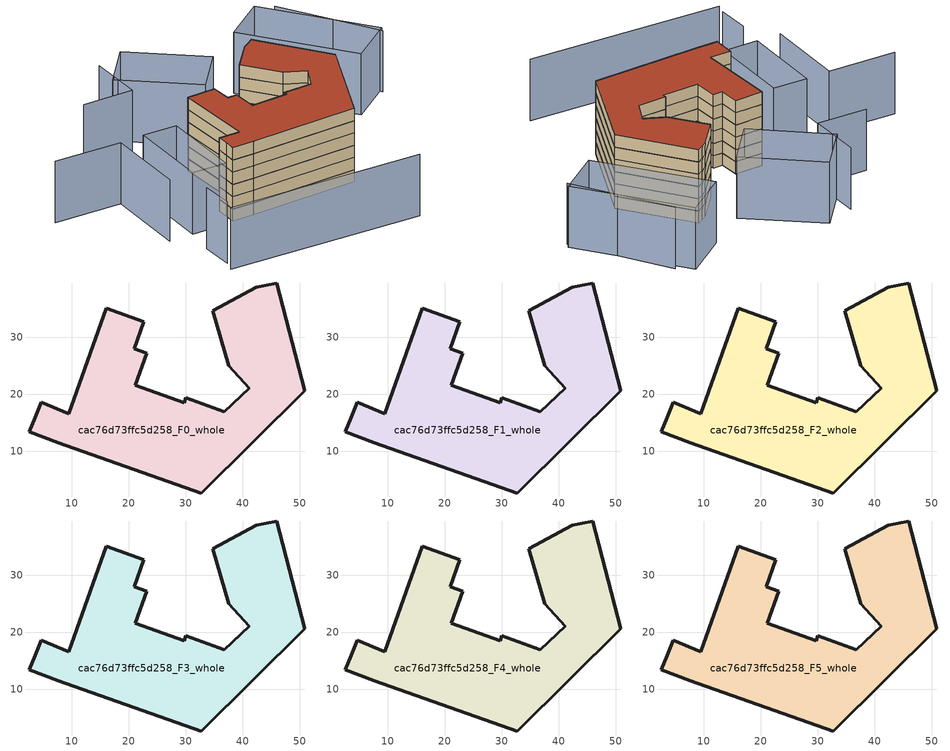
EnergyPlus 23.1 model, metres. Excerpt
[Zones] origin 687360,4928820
cac76d73ffc5d258_F0_whole
 floor ground (EU_floor_Construction): 50.87,20.63 45.91,39.49 44.06,39.09 42.37,38.74 34.74,34.66 37.51,24.95 41.14,21.07 36.76,16.96 30.01,19.37 29.7,18.5 21.19,21.54 23.19,27.16 20.95,27.96 22.64,32.68 16.05,35.04 9.48,16.62 4.65,18.58 3.6,15.98 2.56,13.47 7.65,11.48 32.72,2.7 z0
 wall outside (EU_wall_Construction): 4.65,18.58 9.48,16.62 16.05,35.04 22.64,32.68 20.95,27.96 23.19,27.16 21.19,21.54 29.7,18.5 30.01,19.37 36.76,16.96 41.14,21.07 37.51,24.95 34.74,34.66 42.37,38.74 44.06,39.09 45.91,39.49 50.87,20.63 32.72,2.7 7.65,11.48 2.56,13.47 3.6,15.98 4.65,18.58 z0:3
cac76d73ffc5d258_F1_whole
 floor to cac76d73ffc5d258_F0_whole (EU_floor_Construction): 50.87,20.63 45.91,39.49 44.06,39.09 42.37,38.74 34.74,34.66 37.51,24.95 41.14,21.07 36.76,16.96 30.01,19.37 29.7,18.5 21.19,21.54 23.19,27.16 20.95,27.96 22.64,32.68 16.05,35.04 9.48,16.62 4.65,18.58 3.6,15.98 2.56,13.47 7.65,11.48 32.72,2.7 z3
 wall outside (EU_wall_Construction): 4.65,18.58 9.48,16.62 16.05,35.04 22.64,32.68 20.95,27.96 23.19,27.16 21.19,21.54 29.7,18.5 30.01,19.37 36.76,16.96 41.14,21.07 37.51,24.95 34.74,34.66 42.37,38.74 44.06,39.09 45.91,39.49 50.87,20.63 32.72,2.7 7.65,11.48 2.56,13.47 3.6,15.98 4.65,18.58 z3:6
cac76d73ffc5d258_F2_whole
 floor to cac76d73ffc5d258_F1_whole (EU_floor_Construction): 50.87,20.63 45.91,39.49 44.06,39.09 42.37,38.74 34.74,34.66 37.51,24.95 41.14,21.07 36.76,16.96 30.01,19.37 29.7,18.5 21.19,21.54 23.19,27.16 20.95,27.96 22.64,32.68 16.05,35.04 9.48,16.62 4.65,18.58 3.6,15.98 2.56,13.47 7.65,11.48 32.72,2.7 z6
 wall outside (EU_wall_Construction): 4.65,18.58 9.48,16.62 16.05,35.04 22.64,32.68 20.95,27.96 23.19,27.16 21.19,21.54 29.7,18.5 30.01,19.37 36.76,16.96 41.14,21.07 37.51,24.95 34.74,34.66 42.37,38.74 44.06,39.09 45.91,39.49 50.87,20.63 32.72,2.7 7.65,11.48 2.56,13.47 3.6,15.98 4.65,18.58 z6:9
cac76d73ffc5d258_F3_whole
 floor to cac76d73ffc5d258_F2_whole (EU_floor_Construction): 50.87,20.63 45.91,39.49 44.06,39.09 42.37,38.74 34.74,34.66 37.51,24.95 41.14,21.07 36.76,16.96 30.01,19.37 29.7,18.5 21.19,21.54 23.19,27.16 20.95,27.96 22.64,32.68 16.05,35.04 9.48,16.62 4.65,18.58 3.6,15.98 2.56,13.47 7.65,11.48 32.72,2.7 z9
 wall outside (EU_wall_Construction): 4.65,18.58 9.48,16.62 16.05,35.04 22.64,32.68 20.95,27.96 23.19,27.16 21.19,21.54 29.7,18.5 30.01,19.37 36.76,16.96 41.14,21.07 37.51,24.95 34.74,34.66 42.37,38.74 44.06,39.09 45.91,39.49 50.87,20.63 32.72,2.7 7.65,11.48 2.56,13.47 3.6,15.98 4.65,18.58 z9:12
cac76d73ffc5d258_F4_whole
 floor to cac76d73ffc5d258_F3_whole (EU_floor_Construction): 50.87,20.63 45.91,39.49 44.06,39.09 42.37,38.74 34.74,34.66 37.51,24.95 41.14,21.07 36.76,16.96 30.01,19.37 29.7,18.5 21.19,21.54 23.19,27.16 20.95,27.96 22.64,32.68 16.05,35.04 9.48,16.62 4.65,18.58 3.6,15.98 2.56,13.47 7.65,11.48 32.72,2.7 z12
 wall outside (EU_wall_Construction): 4.65,18.58 9.48,16.62 16.05,35.04 22.64,32.68 20.95,27.96 23.19,27.16 21.19,21.54 29.7,18.5 30.01,19.37 36.76,16.96 41.14,21.07 37.51,24.95 34.74,34.66 42.37,38.74 44.06,39.09 45.91,39.49 50.87,20.63 32.72,2.7 7.65,11.48 2.56,13.47 3.6,15.98 4.65,18.58 z12:15
cac76d73ffc5d258_F5_whole
 floor to cac76d73ffc5d258_F4_whole (EU_floor_Construction): 50.87,20.63 45.91,39.49 44.06,39.09 42.37,38.74 34.74,34.66 37.51,24.95 41.14,21.07 36.76,16.96 30.01,19.37 29.7,18.5 21.19,21.54 23.19,27.16 20.95,27.96 22.64,32.68 16.05,35.04 9.48,16.62 4.65,18.58 3.6,15.98 2.56,13.47 7.65,11.48 32.72,2.7 z15
 wall outside (EU_wall_Construction): 4.65,18.58 9.48,16.62 16.05,35.04 22.64,32.68 20.95,27.96 23.19,27.16 21.19,21.54 29.7,18.5 30.01,19.37 36.76,16.96 41.14,21.07 37.51,24.95 34.74,34.66 42.37,38.74 44.06,39.09 45.91,39.49 50.87,20.63 32.72,2.7 7.65,11.48 2.56,13.47 3.6,15.98 4.65,18.58 z15:18
 roof outside (EU_roof_Construction): 45.91,39.49 50.87,20.63 32.72,2.7 7.65,11.48 2.56,13.47 3.6,15.98 4.65,18.58 9.48,16.62 16.05,35.04 22.64,32.68 20.95,27.96 23.19,27.16 21.19,21.54 29.7,18.5 30.01,19.37 36.76,16.96 41.14,21.07 37.51,24.95 34.74,34.66 42.37,38.74 44.06,39.09 z18
shading: -15.73,0.94 28.23,-17.97 / -20.3,44.35 -4.96,37.92 / -4.96,37.92 -12.79,19.24 / 70.39,21.97 66.09,47.57 / -11.17,10.61 -13.97,3.06 / 21.38,62.44 16.32,50.02 / 16.32,50.02 4.8,54.72 / 0.7,35.97 8.5,32.67 / 8.5,32.67 0.52,13.81 / 0.52,13.81 -7.28,17.11 / -7.28,17.11 0.7,35.97 / 63.56,51.27 71.4,22.98 / 71.4,22.98 59,19.54 / 59,19.54 51.16,47.83 / 51.16,47.83 63.56,51.27 / 29.42,62.58 39.13,44.75 / 39.13,44.75 27.66,38.5 / 27.66,38.5 17.95,56.33 / 17.95,56.33 29.42,62.58 z0:15
[Building]
EU S2 Campaign: North Axis=0; Terrain=City; Solar Distribution=FullExterior
[Site:Location]
Bologna: Latitude=44.5; Longitude=11.25; Time Zone=1; Elevation=37
[SizingPeriod:WeatherFileDays]
AnnualSizingPeriod: Begin Month=1; Begin Day of Month=1; End Month=12; End Day of Month=31; Day of Week for Start Day=Monday; Use Weather File Daylight Saving Period=No; Use Weather File Rain and Snow Indicators=No
[MATERIAL]
EU_InternalMass_Material: Roughness=MediumRough; Thickness=0.1; Conductivity=1; Density=1800; Specific Heat=900; Thermal Absorptance=0.9; Solar Absorptance=0.7; Visible Absorptance=0.7
[MATERIAL:NOMASS] Roughness=MediumRough; Thermal Absorptance=0.9; Solar Absorptance=0.7; Visible Absorptance=0.7
Name | Thermal Resistance
EU_wall_NoMass | 0.905828
EU_roof_NoMass | 0.37593
EU_floor_NoMass | 0.67114
[CONSTRUCTION]
EU_wall_Construction: EU_wall_NoMass
EU_roof_Construction: EU_roof_NoMass
EU_floor_Construction: EU_floor_NoMass
EU_InternalMass_Construction: EU_InternalMass_Material
[ZONE] Type=1; Multiplier=1; Ceiling Height=autocalculate; Volume=2411.23; Floor Area=autocalculate; Part of Total Floor Area=Yes
cac76d73ffc5d258_F0_whole; cac76d73ffc5d258_F1_whole; cac76d73ffc5d258_F2_whole; cac76d73ffc5d258_F3_whole; cac76d73ffc5d258_F4_whole; cac76d73ffc5d258_F5_whole
[INTERNALMASS] Construction=EU_InternalMass_Construction; Surface Area=803.743
Name | Zone or ZoneList
cac76d73ffc5d258_F0_whole_EU_InternalMass | cac76d73ffc5d258_F0_whole
cac76d73ffc5d258_F1_whole_EU_InternalMass | cac76d73ffc5d258_F1_whole
cac76d73ffc5d258_F2_whole_EU_InternalMass | cac76d73ffc5d258_F2_whole
cac76d73ffc5d258_F3_whole_EU_InternalMass | cac76d73ffc5d258_F3_whole
cac76d73ffc5d258_F4_whole_EU_InternalMass | cac76d73ffc5d258_F4_whole
cac76d73ffc5d258_F5_whole_EU_InternalMass | cac76d73ffc5d258_F5_whole
[OTHEREQUIPMENT] Fuel Type=Electricity; Design Level Calculation Method=Watts/Area; Power per Zone Floor Area=1; Fraction Latent=0; Fraction Radiant=0; Fraction Lost=0; Carbon Dioxide Generation Rate=0; EndUse Subcategory=EU_Step8_InternalGains
Name | Zone or ZoneList or Space or SpaceList | Schedule
EU_Step8_InternalGain_cac76d73ffc5d258_F0_whole_f000 | cac76d73ffc5d258_F0_whole | EU_Step8_GainSchedule_cac76d73ffc5d258_F0_whole_f000
EU_Step8_InternalGain_cac76d73ffc5d258_F1_whole_f000 | cac76d73ffc5d258_F1_whole | EU_Step8_GainSchedule_cac76d73ffc5d258_F1_whole_f000
EU_Step8_InternalGain_cac76d73ffc5d258_F2_whole_f000 | cac76d73ffc5d258_F2_whole | EU_Step8_GainSchedule_cac76d73ffc5d258_F2_whole_f000
EU_Step8_InternalGain_cac76d73ffc5d258_F3_whole_f000 | cac76d73ffc5d258_F3_whole | EU_Step8_GainSchedule_cac76d73ffc5d258_F3_whole_f000
EU_Step8_InternalGain_cac76d73ffc5d258_F4_whole_f000 | cac76d73ffc5d258_F4_whole | EU_Step8_GainSchedule_cac76d73ffc5d258_F4_whole_f000
EU_Step8_InternalGain_cac76d73ffc5d258_F5_whole_f000 | cac76d73ffc5d258_F5_whole | EU_Step8_GainSchedule_cac76d73ffc5d258_F5_whole_f000
[ZONEVENTILATION:DESIGNFLOWRATE] Schedule=EU_AlwaysOn; Design Flow Rate Calculation Method=AirChanges/Hour; Air Changes per Hour=0.73129; Ventilation Type=Natural; Fan Pressure Rise=0; Fan Total Efficiency=1; Constant Term Coefficient=1; Temperature Term Coefficient=0; Velocity Term Coefficient=0; Velocity Squared Term Coefficient=0; Minimum Indoor Temperature=-100; Maximum Indoor Temperature=100; Delta Temperature=-100; Minimum Outdoor Temperature=-100; Maximum Outdoor Temperature=100; Maximum Wind Speed=40
Name | Zone or ZoneList or Space or SpaceList
EU_ConstantAir_cac76d73ffc5d258_F0_whole | cac76d73ffc5d258_F0_whole
EU_ConstantAir_cac76d73ffc5d258_F1_whole | cac76d73ffc5d258_F1_whole
EU_ConstantAir_cac76d73ffc5d258_F2_whole | cac76d73ffc5d258_F2_whole
EU_ConstantAir_cac76d73ffc5d258_F3_whole | cac76d73ffc5d258_F3_whole
EU_ConstantAir_cac76d73ffc5d258_F4_whole | cac76d73ffc5d258_F4_whole
EU_ConstantAir_cac76d73ffc5d258_F5_whole | cac76d73ffc5d258_F5_whole
[HVACTEMPLATE:THERMOSTAT] Constant Heating Setpoint=20; Constant Cooling Setpoint=50
EU_HeatOnly_cac76d73ffc5d258_F0_whole; EU_HeatOnly_cac76d73ffc5d258_F1_whole; EU_HeatOnly_cac76d73ffc5d258_F2_whole; EU_HeatOnly_cac76d73ffc5d258_F3_whole; EU_HeatOnly_cac76d73ffc5d258_F4_whole; EU_HeatOnly_cac76d73ffc5d258_F5_whole
[HVACTEMPLATE:ZONE:IDEALLOADSAIRSYSTEM] System Availability Schedule=EU_AlwaysOn; Maximum Heating Supply Air Temperature=50; Minimum Cooling Supply Air Temperature=13; Maximum Heating Supply Air Humidity Ratio=0.0156; Minimum Cooling Supply Air Humidity Ratio=0.0077; Heating Limit=NoLimit; Cooling Limit=NoLimit; Heating Availability Schedule=EU_AlwaysOn; Cooling Availability Schedule=EU_CoolingOff; Dehumidification Control Type=ConstantSensibleHeatRatio; Cooling Sensible Heat Ratio=0.7; Dehumidification Setpoint=60; Humidification Control Type=None; Humidification Setpoint=30; Outdoor Air Method=None; Outdoor Air Flow Rate per Person=0.00944; Outdoor Air Flow Rate per Zone Floor Area=0; Outdoor Air Flow Rate per Zone=0; Demand Controlled Ventilation Type=None; Outdoor Air Economizer Type=NoEconomizer; Heat Recovery Type=None; Sensible Heat Recovery Effectiveness=0.7; Latent Heat Recovery Effectiveness=0.65
Name | Template Thermostat
cac76d73ffc5d258_F0_whole | EU_HeatOnly_cac76d73ffc5d258_F0_whole
cac76d73ffc5d258_F1_whole | EU_HeatOnly_cac76d73ffc5d258_F1_whole
cac76d73ffc5d258_F2_whole | EU_HeatOnly_cac76d73ffc5d258_F2_whole
cac76d73ffc5d258_F3_whole | EU_HeatOnly_cac76d73ffc5d258_F3_whole
cac76d73ffc5d258_F4_whole | EU_HeatOnly_cac76d73ffc5d258_F4_whole
cac76d73ffc5d258_F5_whole | EU_HeatOnly_cac76d73ffc5d258_F5_whole
[SIZING:ZONE] Zone Cooling Design Supply Air Temperature Input Method=SupplyAirTemperature; Zone Cooling Design Supply Air Temperature=13; Zone Heating Design Supply Air Temperature Input Method=SupplyAirTemperature; Zone Heating Design Supply Air Temperature=50; Zone Cooling Design Supply Air Humidity Ratio=0.008; Zone Heating Design Supply Air Humidity Ratio=0.008; Cooling Design Air Flow Method=DesignDay; Cooling Design Air Flow Rate=0; Cooling Minimum Air Flow per Zone Floor Area=0.000762; Cooling Minimum Air Flow=0; Cooling Minimum Air Flow Fraction=0.2; Heating Design Air Flow Method=DesignDay; Heating Design Air Flow Rate=0; Heating Maximum Air Flow per Zone Floor Area=0.002032; Heating Maximum Air Flow=0.141576; Heating Maximum Air Flow Fraction=0.3; Account for Dedicated Outdoor Air System=No; Dedicated Outdoor Air System Control Strategy=NeutralSupplyAir; Dedicated Outdoor Air Low Setpoint Temperature for Design=autosize; Dedicated Outdoor Air High Setpoint Temperature for Design=autosize; Zone Load Sizing Method=Sensible Load Only No Latent Load; Zone Latent Cooling Design Supply Air Humidity Ratio Input Method=HumidityRatioDifference; Zone Cooling Design Supply Air Humidity Ratio Difference=0.005; Zone Latent Heating Design Supply Air Humidity Ratio Input Method=HumidityRatioDifference; Zone Humidification Design Supply Air Humidity Ratio Difference=0.005
cac76d73ffc5d258_F0_whole; cac76d73ffc5d258_F1_whole; cac76d73ffc5d258_F2_whole; cac76d73ffc5d258_F3_whole; cac76d73ffc5d258_F4_whole; cac76d73ffc5d258_F5_whole
[SCHEDULE:CONSTANT]
Name | Hourly Value
EU_AlwaysOn | 1
EU_CoolingOff | 0
[SCHEDULE:FILE] Column Number=1; Rows to Skip at Top=0; Number of Hours of Data=8760; Column Separator=Comma; Interpolate to Timestep=No; Minutes per Item=60; Adjust Schedule for Daylight Savings=Yes
Name | File
EU_Step8_GainSchedule_cac76d73ffc5d258_F0_whole_f000 | ../../schedules/cac76d73ffc5d258/cac76d73ffc5d258_F0_whole_f000_gain.csv
EU_Step8_GainSchedule_cac76d73ffc5d258_F1_whole_f000 | ../../schedules/cac76d73ffc5d258/cac76d73ffc5d258_F1_whole_f000_gain.csv
EU_Step8_GainSchedule_cac76d73ffc5d258_F2_whole_f000 | ../../schedules/cac76d73ffc5d258/cac76d73ffc5d258_F2_whole_f000_gain.csv
EU_Step8_GainSchedule_cac76d73ffc5d258_F3_whole_f000 | ../../schedules/cac76d73ffc5d258/cac76d73ffc5d258_F3_whole_f000_gain.csv
EU_Step8_GainSchedule_cac76d73ffc5d258_F4_whole_f000 | ../../schedules/cac76d73ffc5d258/cac76d73ffc5d258_F4_whole_f000_gain.csv
EU_Step8_GainSchedule_cac76d73ffc5d258_F5_whole_f000 | ../../schedules/cac76d73ffc5d258/cac76d73ffc5d258_F5_whole_f000_gain.csv
